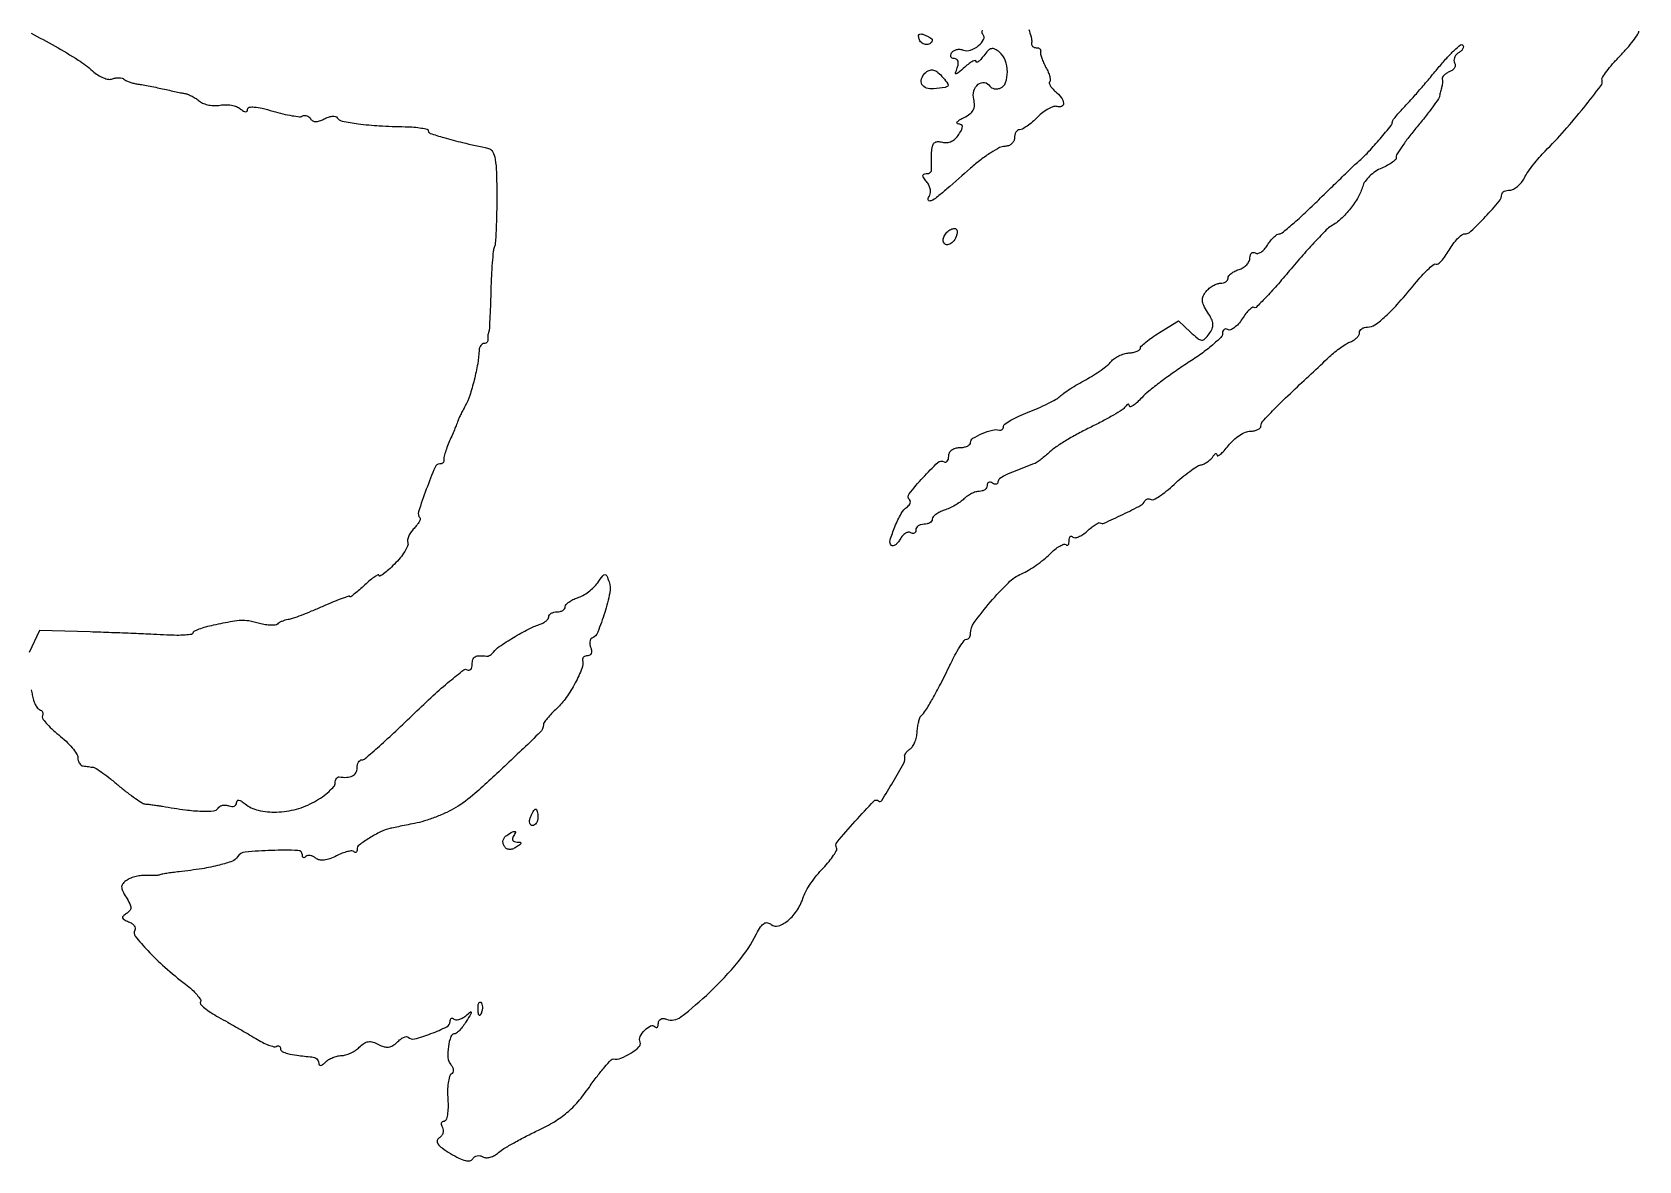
# Model space of a CAD drawing. Extents: x 1 to 578, y 1 to 707.
# Drawn here: x 272.7 to 566, y 0.8 to 206.8 of the extents above; entities that cross this region are included whole.
import ezdxf

# ---------------------------------------------------------------- set-up
doc = ezdxf.new("R2010")
doc.units = 0

msp = doc.modelspace()

# ---------------------------------------------------------------- linework, layer by layer
for points in [[(272.522566, 206.64, -0.006444), (276.868327, 204.269798, -0.013636), (281.081892, 201.747116, -0.042874), (283.699119, 199.747425, 0.043171), (284.647994, 199.023331, 0.047363), (285.679099, 198.498404, 0.052851), (286.637609, 198.232475, 0.133647), (287.351353, 198.304585, -0.047492), (287.953039, 198.472076, -0.051494), (288.559194, 198.516822, -0.057729), (289.080952, 198.440876, -0.132143), (289.422605, 198.244061, 0.082509), (289.777255, 197.99047, 0.027439), (290.367243, 197.740161, 0.026457), (291.06287, 197.529939, 0.027207), (291.770371, 197.396677, -0.010681), (292.63868, 197.26266, -0.003803), (293.873172, 197.03534, -0.003772), (295.224625, 196.765255, -0.004441), (296.5, 196.488515, 0.001742), (297.732826, 196.214031, 0.00179), (298.956303, 195.950684, 0.00173), (300.019, 195.729761, 0.007586), (300.649118, 195.610969, -0.056937), (301.189684, 195.452647, -0.023462), (301.87927, 195.123289, -0.022847), (302.593329, 194.697023, -0.02722), (303.223215, 194.229711, 0.081199), (303.939619, 193.8093, 0.044475), (304.92045, 193.527525, 0.042836), (305.994855, 193.414036, 0.052517), (307, 193.5, -0.049145), (307.997711, 193.592092, -0.041972), (309.049916, 193.497069, -0.043975), (309.998942, 193.242726, -0.085956), (310.675903, 192.854014, 0.031143), (311.251943, 192.43361, 0.128734), (311.65878, 192.302331, 0.277202), (311.902418, 192.430646, 0.137156), (312, 192.779687, -0.364671), (312.291006, 193.125625, -0.062807), (313.215376, 193.168738, -0.038595), (314.656301, 192.94212, -0.014798), (316.616267, 192.414972, 0.013807), (318.443796, 191.919561, 0.018858), (320.115804, 191.581679, 0.015903), (321.495991, 191.401406, 0.16437), (322.047169, 191.529152, -0.124293), (322.406335, 191.642722, -0.100781), (322.807504, 191.585393, -0.090555), (323.189555, 191.364895, -0.07845), (323.49159, 191.013608, 0.129826), (323.890377, 190.635327, 0.124483), (324.430458, 190.495627, 0.087184), (325.129759, 190.61459, 0.037258), (326, 191, -0.041628), (326.755178, 191.326599, -0.05902), (327.470852, 191.476953, -0.075439), (328.043327, 191.441747, -0.204066), (328.369088, 191.211821, 0.208709), (329.253413, 190.599378, 0.015623), (332.208453, 190.113529, 0.018415), (336.054011, 189.747541, 0.010305), (340.750132, 189.571587, -0.014787), (342.379427, 189.495909, -0.02414), (343.751748, 189.324506, -0.020976), (344.794653, 189.097337, -0.34101), (345.000132, 188.830985, 0.32299), (345.339225, 188.360624, 0.009353), (347.823459, 187.584979, 0.013347), (351.234566, 186.687629, 0.00518), (356, 185.621053, -0.229149), (356.746549, 185.041238, -0.072523), (357.195855, 183.663008, -0.03545), (357.437979, 181.237034, -0.007151), (357.5, 176.900806, -0.005128), (357.466246, 173.609782, -0.007201), (357.363704, 170.673987, -0.004527), (357.220226, 168.218668, -0.092009), (357.036014, 167.5, 0.08375), (356.845765, 166.805329, 0.005566), (356.661092, 164.7375, 0.007913), (356.506645, 162.254139, 0.005831), (356.411242, 159.5, -0.003091), (356.331975, 156.781284, -0.004636), (356.226115, 154.409375, -0.002003), (356.108975, 152.387711, -0.098202), (356.006807, 152, 0.059625), (355.921675, 151.754921, 0.02885), (355.869516, 151.426562, 0.02812), (355.854118, 151.073814, 0.036016), (355.881579, 150.75, -0.112625), (355.862193, 150.464102, -0.117903), (355.720422, 150.220313, -0.111235), (355.475677, 150.057225, -0.091814), (355.166667, 150, 0.145539), (354.844638, 149.904236, 0.094209), (354.562453, 149.632812, 0.079447), (354.362629, 149.227877, 0.064387), (354.279981, 148.75, -0.033194), (354.013269, 146.313242, -0.017369), (353.376438, 143.327155, -0.017017), (352.563959, 140.489741, -0.048816), (351.746908, 138.61227, 0.005285), (351.287841, 137.766839, 0.006642), (350.881308, 136.973604, 0.00541), (350.557071, 136.301512, 0.051191), (350.451641, 136, -0.037051), (350.34829, 135.675298, -0.002446), (349.977427, 134.765625, -0.00353), (349.521955, 133.68553, -0.00263), (349.004724, 132.5, 0.012675), (348.508125, 131.29635, 0.016113), (348.11448, 130.160937, 0.014141), (347.845961, 129.202744, 0.114754), (347.838518, 128.75, -0.122924), (347.829217, 128.464322, -0.126813), (347.686428, 128.220312, -0.113327), (347.4277, 128.056884, -0.084622), (347.094002, 128, 0.302434), (346.226885, 127.422705, 0.010036), (344.630039, 123.377474, 0.010263), (343.200261, 119.275286, 0.282215), (343.455296, 118.21137, -0.271796), (343.526825, 117.936553, -0.055038), (343.329201, 117.450405, -0.04419), (342.94076, 116.863162, -0.028178), (342.394871, 116.252013, 0.045505), (341.844649, 115.59136, 0.048699), (341.437187, 114.856341, 0.054132), (341.220949, 114.15903, 0.128526), (341.254945, 113.621061, -0.186685), (341.224348, 113.014042, -0.034683), (340.690074, 112.009534, -0.03296), (339.862294, 110.859925, -0.024835), (338.812455, 109.709268, -0.012054), (337.732562, 108.688183, -0.024382), (336.826159, 107.948358, -0.032543), (336.175109, 107.530379, -0.571391), (336, 107.633582, 0.542098), (335.826777, 107.746401, 0.042223), (335.241959, 107.426441, 0.028443), (334.41038, 106.804852, 0.013859), (333.419436, 105.924314, -0.00896), (332.417614, 105.016393, -0.015403), (331.547141, 104.301547, -0.009523), (330.827858, 103.768583, -0.447014), (330.669436, 103.804356, 0.364735), (330.4837, 103.874977, 0.003986), (329.113028, 103.383768, 0.010019), (327.496442, 102.752805, 0.006079), (325.608956, 101.945172, -0.006145), (323.638809, 101.102478, -0.007371), (321.763966, 100.35983, -0.006426), (320.170356, 99.778916, -0.047781), (319.387901, 99.586426, 0.033174), (318.834375, 99.467259, 0.028394), (318.271091, 99.271074, 0.029399), (317.778746, 99.032818, 0.069088), (317.453671, 98.787005, -0.172708), (317.053615, 98.597023, -0.033458), (316.241242, 98.569048, -0.032022), (315.243095, 98.665658, -0.024805), (314.174727, 98.893498, 0.018274), (312.206986, 99.340075, 0.056573), (310.850433, 99.440098, 0.037074), (309.231487, 99.255489, 0.004596), (305.75, 98.56118, 0.015309), (304.312888, 98.214588, 0.023847), (303.101837, 97.820027, 0.020455), (302.183141, 97.427764, 0.289669), (302.000933, 97.138709, -0.3736), (301.793048, 96.898616, -0.01642), (300.606005, 96.768412, -0.020977), (299.072447, 96.715535, -0.012587), (297.250933, 96.775035, 0.003373), (294.807947, 96.899931, 0.001087), (291.184637, 97.05278, 0.001084), (287.152937, 97.205328, 0.001215), (283.271234, 97.334331), (274.042468, 97.618592), (272.128118, 93.559296, 0.017956)], [(272.490878, 86.773978, -0.036635), (272.704872, 85.832238, 0.035962), (272.912009, 84.914975, 0.042174), (273.24124, 84.086568, 0.046968), (273.634899, 83.453693, 0.148547), (274.03515, 83.16459, -0.086916), (274.372437, 82.978575, -0.115909), (274.586928, 82.703693, -0.12785), (274.64441, 82.38327, -0.119758), (274.54115, 82.066581, 0.293017), (274.548578, 81.616489, 0.029375), (275.226153, 80.716454, 0.029549), (276.241101, 79.655254, 0.018878), (277.534919, 78.541286, -0.022623), (278.861514, 77.381688, -0.027949), (279.982132, 76.182026, -0.028325), (280.787944, 75.09708, -0.146584), (281, 74.389294, 0.069019), (281.074947, 73.848935, 0.077151), (281.29375, 73.371387, 0.087171), (281.618223, 73.028309, 0.129467), (282, 72.875, -0.001437), (282.44521, 72.818049, -0.000942), (282.957788, 72.75, -0.000948), (283.45673, 72.681841, -0.001823), (283.856299, 72.625, -0.112235), (284.366917, 72.427838, -0.00867), (285.578727, 71.582031, -0.011521), (286.99765, 70.503938, -0.008533), (288.517423, 69.25, 0.012006), (290.054081, 67.999966, 0.01555), (291.524439, 66.932859, 0.013266), (292.78855, 66.1223, 0.119438), (293.411125, 65.92569, -0.012531), (293.964296, 65.873985, -0.004226), (294.767643, 65.771644, -0.0042), (295.65444, 65.64345, -0.004805), (296.5, 65.505628, 0.009741), (300.648298, 64.871453, 0.024935), (303.675753, 64.621551, 0.02968), (305.799562, 64.678575, 0.237056), (306.609378, 65.176978, -0.121267), (306.941534, 65.502862, -0.081542), (307.439042, 65.696851, -0.073875), (308.022069, 65.7328, -0.070242), (308.601151, 65.599558, 0.069277), (309.136134, 65.475382, 0.117282), (309.589088, 65.54095, 0.152592), (309.887562, 65.782366, 0.148028), (310, 66.15383, -0.157771), (310.116505, 66.513861, -0.272968), (310.395886, 66.635927, -0.115314), (310.868531, 66.463053, -0.028124), (311.540391, 65.966479, 0.119118), (313.952364, 64.784645, 0.062214), (317.30311, 64.468007, 0.057855), (320.937555, 65.001063, 0.064455), (324.213424, 66.347404, 0.023158), (325.658014, 67.263148, 0.030449), (326.879076, 68.234863, 0.031201), (327.760973, 69.134636, 0.178568), (327.992298, 69.75, -0.058993), (328.05081, 70.219413, -0.087263), (328.21805, 70.598026, -0.1145), (328.463875, 70.828307, -0.172006), (328.75, 70.881579, 0.048851), (330.127449, 70.800245, 0.106242), (331.148513, 71.061331, 0.146926), (331.770102, 71.644818, 0.13207), (332, 72.5, -0.056663), (332.06523, 73.073749, -0.076056), (332.258197, 73.559375, -0.095191), (332.543652, 73.884934, -0.166804), (332.87897, 74, 0.180233), (333.451159, 74.213179, 0.00296), (336.05961, 76.497252, 0.007266), (339.068856, 79.24301, 0.00471), (342.472385, 82.501283, -0.007957), (345.878445, 85.719855, -0.012792), (348.893272, 88.340726, -0.006541), (351.465217, 90.407589, -0.314119), (352.093416, 90.442266, 0.159273), (352.437028, 90.359022, 0.191155), (352.733691, 90.504515, 0.126186), (352.934278, 90.884196, 0.058815), (353, 91.440983, -0.082974), (353.143718, 92.301057, -0.184621), (353.562932, 92.802551, -0.128602), (354.335604, 93.002809, -0.03272), (355.638197, 92.91459, 0.114634), (355.927001, 92.942176, 0.054283), (356.26864, 93.099671, 0.04973), (356.606837, 93.351367, 0.049921), (356.888197, 93.66459, -0.087791), (357.950369, 94.681358, -0.012078), (360.547905, 96.325395, -0.014494), (363.280943, 97.858221, -0.04379), (365.25, 98.678279, 0.042985), (365.919615, 98.955892, 0.052305), (366.485937, 99.329726, 0.061039), (366.874766, 99.738081, 0.161118), (367, 100.116631, -0.166062), (367.115096, 100.45362, -0.095369), (367.440625, 100.74051, -0.076307), (367.926261, 100.934428, -0.056959), (368.5, 101, 0.060283), (369.073619, 101.069412, 0.079016), (369.559375, 101.273955, 0.097128), (369.884635, 101.576906, 0.15811), (370, 101.932612, -0.183639), (370.154963, 102.340307, -0.053421), (370.660938, 102.800081, -0.045927), (371.388732, 103.235419, -0.035332), (372.25, 103.576072, 0.051911), (373.215612, 103.995456, 0.0317), (374.258179, 104.673824, 0.031545), (375.216346, 105.48629, 0.047868), (375.926779, 106.314891, -0.009273), (376.861041, 107.591827, -0.215941), (377.247191, 107.800407, -0.318319), (377.565802, 107.606617, -0.017657), (378.013678, 106.461008, -0.136981), (378.140997, 104.508103, -0.023278), (377.195425, 100.86146, -0.020845), (375.934926, 97.319983, -0.19624), (374.832144, 96.185392, 0.18298), (374.598612, 95.957117, 0.084844), (374.485593, 95.541554, 0.066905), (374.505536, 95.007879, 0.0489), (374.663166, 94.435392, -0.068382), (374.791628, 93.886387, -0.116261), (374.726999, 93.421647, -0.152523), (374.48328, 93.115516, -0.150038), (374.106989, 93, 0.067712), (373.695782, 92.944056, 0.100375), (373.372613, 92.779688, 0.126867), (373.187717, 92.535362, 0.153054), (373.161482, 92.25, -0.147665), (373.033084, 90.671032, -0.028228), (371.817562, 88.026164, -0.030911), (370.177402, 85.345182, -0.053188), (368.458772, 83.37421, 0.013751), (367.517039, 82.452027, 0.018646), (366.722264, 81.56589, 0.015795), (366.124176, 80.798791, 0.158979), (366, 80.418119, -0.202368), (365.408658, 79.016901, -0.003536), (359.337496, 73.188067, -0.008407), (353.470131, 67.818243, -0.045758), (350, 65.272754, -0.02706), (348.370108, 64.408979, -0.01625), (346.353125, 63.554494, -0.016251), (344.285555, 62.833044, -0.027135), (342.5, 62.379074, 0.000399), (340.931282, 62.068402, 0.000556), (339.528125, 61.787734, 0.000335), (338.346487, 61.549185, 0.007247), (338, 61.473752, 0.057845), (336.299436, 60.863733, 0.026181), (334.233437, 59.70177, 0.019306), (332.375029, 58.421373, 0.236492), (332, 57.672818, -0.057809), (331.959834, 57.326574, -0.173722), (331.83236, 57.129864, -0.253006), (331.646324, 57.100569, -0.111957), (331.429311, 57.237356, 0.223584), (331.046884, 57.374991, 0.037107), (330.25469, 57.240109, 0.034594), (329.279652, 56.92564, 0.024363), (328.231995, 56.445335, -0.033176), (327.033676, 55.921298, -0.059301), (325.98762, 55.679171, -0.076702), (325.121767, 55.717386, -0.124516), (324.460675, 56.032637, 0.059778), (323.973945, 56.346893, 0.073456), (323.45895, 56.510298, 0.087581), (322.996121, 56.503762, 0.150256), (322.657991, 56.324657, -0.082507), (322.406423, 56.144773, -0.225451), (322.193285, 56.142082, -0.213257), (322.04821, 56.307584, -0.075015), (322, 56.62711, 0.405858), (321.200943, 57.449363, 0.014633), (316.39501, 57.446222, 0.016101), (311.575197, 57.146441, 0.234572), (310.166805, 56.272976, -0.167259), (309.224819, 55.504202, -0.025987), (306.893469, 54.780268, -0.023308), (303.669939, 54.118394, -0.011312), (299.5, 53.559304, 0.005108), (298.314537, 53.41531, 0.006683), (297.234375, 53.258179, 0.005052), (296.335264, 53.105758, 0.060728), (296, 53.002291, -0.082191), (295.692875, 52.921697, -0.012552), (295.059375, 52.878861, -0.013752), (294.302388, 52.867574, -0.011533), (293.5, 52.896197, 0.044371), (292.624524, 52.869958, 0.030502), (291.646875, 52.692427, 0.030831), (290.719296, 52.403196, 0.05333), (290, 52.037401, 0.057784), (289.264647, 51.427442, 0.180082), (289.014321, 50.846016, 0.128161), (289.166872, 50.111301, 0.023853), (289.84217, 48.896494, -0.022582), (290.50144, 47.717581, -0.114325), (290.677202, 46.990149, -0.18139), (290.476191, 46.438558, -0.077374), (289.870195, 45.919776, 0.044694), (289.28443, 45.481001, 0.283615), (289.184041, 45.139422, 0.210493), (289.443991, 44.819141, 0.026923), (290.272282, 44.44901, -0.056836), (290.886976, 44.129026, -0.087464), (291.317247, 43.713478, -0.118129), (291.500231, 43.272282, -0.17979), (291.419585, 42.869886, 0.31864), (291.487858, 41.793842, 0.018537), (293.77532, 39.171885, 0.023264), (296.897425, 36.145462, 0.016276), (300.675293, 33.02257, -0.02042), (301.858754, 32.027667, -0.031879), (302.782539, 31.069579, -0.033243), (303.386318, 30.253498, -0.288661), (303.389973, 29.821973, 0.333819), (303.42716, 29.413562, 0.033414), (304.176603, 28.688571, 0.031471), (305.296824, 27.856101, 0.019116), (306.71468, 27.010158, -0.003353), (308.382733, 26.084938, -0.002279), (310.269312, 25.010543, -0.002296), (312.081002, 23.956726, -0.004608), (313.5, 23.104892, 0.019991), (314.70372, 22.431764, 0.027409), (315.839062, 21.931403, 0.026673), (316.787067, 21.630897, 0.194948), (317.25, 21.692094, -0.093998), (317.536157, 21.789807, -0.164555), (317.779687, 21.744339, -0.168095), (317.942169, 21.561663, -0.09879), (318, 21.271821, 0.275423), (318.303133, 20.763262, 0.060198), (319.291506, 20.373633, 0.034047), (320.988845, 20.052144, 0.008891), (323.75, 19.771361, -0.079442), (324.227515, 19.653436, -0.084671), (324.632812, 19.393879, -0.091872), (324.904563, 19.035683, -0.116977), (325, 18.633333, 0.150708), (325.096963, 18.318948, 0.284978), (325.330645, 18.215367, 0.127989), (325.707852, 18.371567, 0.034565), (326.2, 18.8, -0.06016), (326.78581, 19.259573, -0.039059), (327.555268, 19.6475, -0.038967), (328.378874, 19.912226, -0.05834), (329.128571, 20, 0.071673), (329.902799, 20.111555, 0.038803), (330.804047, 20.454672, 0.0377), (331.685312, 20.955399, 0.048371), (332.404962, 21.547819, -0.05119), (333.254734, 22.239374, -0.110052), (334.040377, 22.536523, -0.109119), (334.882296, 22.473255, -0.049794), (335.906945, 22.049802, 0.047706), (336.919722, 21.626306, 0.105133), (337.750857, 21.550279, 0.110713), (338.513419, 21.818999, 0.056577), (339.311506, 22.454364, -0.036232), (339.907293, 22.969539, -0.05476), (340.498014, 23.316544, -0.071712), (340.997452, 23.459367, -0.234342), (341.31395, 23.352716, 0.26895), (342.47453, 23.04406, 0.023577), (345.485638, 24.0175, 0.023305), (348.388852, 25.267005, 0.286951), (349, 26.244219, -0.062827), (349.046817, 26.615335, -0.187085), (349.193285, 26.820121, -0.245676), (349.407289, 26.841209, -0.100792), (349.657991, 26.675343, 0.1874), (350.020937, 26.515478, 0.077174), (350.564104, 26.575276, 0.061517), (351.195073, 26.832114, 0.045279), (351.818646, 27.258676, -0.007289), (352.700175, 27.965527, -0.589898), (352.830388, 27.909762, -0.162928), (352.76596, 27.625344, -0.0028), (351.920109, 26.25, -0.01915), (351.336535, 25.388293, -0.025979), (350.741681, 24.660938, -0.02485), (350.205475, 24.126614, -0.185575), (349.876085, 24, 0.313977), (349.112354, 23.467964, 0.053729), (348.656148, 21.65505, 0.052277), (348.586463, 19.648265, 0.157015), (349.090409, 18.391064, -0.059948), (349.428646, 17.866803, -0.100053), (349.560009, 17.360331, -0.128392), (349.472315, 16.930052, -0.141121), (349.186976, 16.615558, 0.192997), (348.850181, 16.159329, 0.02991), (348.628438, 15.035501, 0.029666), (348.520304, 13.609639, 0.021875), (348.563637, 12.02653, -0.022977), (348.60248, 10.483152, -0.037699), (348.47707, 9.182793, -0.044715), (348.22905, 8.25375, -0.314974), (347.866202, 8, 0.139423), (347.548401, 7.909626, 0.191166), (347.37293, 7.673408, 0.138637), (347.378105, 7.313891, 0.066012), (347.569098, 6.888197, -0.115806), (347.73164, 6.402578, -0.100467), (347.673727, 5.867726, -0.093277), (347.403201, 5.365555, -0.084467), (346.960372, 4.975509, 0.206507), (346.611476, 4.476242, 0.211271), (346.739556, 3.886263, 0.080979), (347.501048, 3.134461, 0.017754), (349.043341, 2.119837, 0.020644), (350.593358, 1.262768, 0.057963), (351.757084, 0.840582, 0.100021), (352.582841, 0.813449, 0.215938), (353.099281, 1.16064, -0.106403), (353.4476, 1.523044, -0.099391), (353.922594, 1.721116, -0.096051), (354.451217, 1.723985, -0.092131), (354.95121, 1.530154, 0.134849), (355.525298, 1.361652, 0.068949), (356.276476, 1.452431, 0.060664), (357.080478, 1.772744, 0.055104), (357.813013, 2.285164, -0.042761), (358.810121, 3.019877, -0.009307), (360.653572, 4.102327, -0.009635), (362.841031, 5.277707, -0.009098), (365.11404, 6.391427, 0.026108), (368.006495, 7.932764, 0.040316), (370.306858, 9.583361, 0.03976), (372.334684, 11.599331, 0.024529), (374.397482, 14.258302, -0.00954), (375.855628, 16.258892, -0.014686), (377.199485, 17.926572, -0.009021), (378.364709, 19.239952, -0.251543), (378.783441, 19.385346, 0.133432), (380.163887, 19.533111, 0.046617), (381.964573, 20.436721, 0.045714), (383.461054, 21.573475, 0.308299), (383.663937, 22.433383, -0.203433), (383.700244, 23.470866, -0.082491), (384.51622, 24.661068, -0.094803), (385.586919, 25.419267, -0.312769), (386.393444, 25.273222, 0.151084), (386.622791, 25.152214, 0.260274), (386.821824, 25.218979, 0.138695), (386.958083, 25.492439, 0.046693), (387, 25.940322, -0.127852), (387.115314, 26.383919, -0.153736), (387.427242, 26.678654, -0.128229), (387.901359, 26.773241, -0.077217), (388.465254, 26.651707, 0.263423), (391.10946, 27.047921, 0.023558), (396.392017, 31.597488, 0.030138), (401.546696, 37.103588, 0.055052), (404.926525, 42.237677, -0.025763), (405.667869, 43.521369, -0.108658), (406.296755, 44.142379, -0.196787), (406.917228, 44.251458, -0.120107), (407.595472, 43.920765, 0.262355), (408.946591, 43.675491, 0.094853), (410.698005, 44.68459, 0.072192), (412.381074, 46.623752, 0.065933), (413.506502, 49.020487, -0.053849), (413.972624, 50.078654, -0.019484), (414.848179, 51.470604, -0.01906), (415.933148, 52.932227, -0.021517), (417.085397, 54.246776, 0.017558), (418.156316, 55.449204, 0.026632), (418.991469, 56.572657, 0.024728), (419.551161, 57.513703, 0.266204), (419.536983, 57.94016, -0.323924), (419.61114, 58.954996, -0.007615), (422.92089, 62.769317, -0.007446), (426.336063, 66.473597, -0.421759), (427.182199, 66.484467, 0.481796), (427.772328, 66.551174, 0.007121), (429.845545, 69.962938, 0.009343), (431.783141, 73.401749, 0.175047), (431.963215, 74.610868, -0.149374), (431.993198, 74.916414, -0.059519), (432.202107, 75.287043, -0.051844), (432.540163, 75.660442, -0.044495), (432.964685, 75.978174, 0.111958), (433.411489, 76.417151, 0.044771), (433.811264, 77.181751, 0.041405), (434.110033, 78.115989, 0.040973), (434.252119, 79.089977, -0.019612), (434.350484, 80.04932, -0.023664), (434.520387, 80.938931, -0.023269), (434.730155, 81.661443, -0.126176), (434.952024, 82, 0.06671), (435.786287, 82.994656, 0.011882), (437.039038, 85.080124, 0.011309), (438.525263, 87.836191, 0.006331), (440.213566, 91.25, -0.012099), (441.140025, 93.070184, -0.018225), (442.042126, 94.604688, -0.013336), (442.847934, 95.796351, -0.241949), (443.244148, 96, 0.13673), (443.532384, 96.080323, 0.10026), (443.777968, 96.3061, 0.086368), (443.943286, 96.643807, 0.07085), (444, 97.042041, -0.158993), (444.657564, 99.057671, -0.018774), (447.617091, 102.806817, -0.022119), (450.902974, 106.333889, -0.089904), (453.318831, 107.97685, 0.030172), (454.566635, 108.623661, 0.017263), (455.99263, 109.543878, 0.017199), (457.367821, 110.57203, 0.02726), (458.46277, 111.553679, -0.024619), (459.397693, 112.400805, -0.039152), (460.282908, 113.017757, -0.046403), (461.010987, 113.358456, -0.290353), (461.393939, 113.272727, 0.163729), (461.622767, 113.159121, 0.25862), (461.82197, 113.236364, 0.130182), (461.95822, 113.528937, 0.044259), (462, 114, -0.04964), (462.046399, 114.466209, -0.148649), (462.196474, 114.745192, -0.260289), (462.415523, 114.806488, -0.138111), (462.668848, 114.664485, 0.234102), (463.062549, 114.531619, 0.065008), (463.709964, 114.706814, 0.051094), (464.483491, 115.125595, 0.034327), (465.273836, 115.747818, -0.015656), (466.043938, 116.402087, -0.02383), (466.755423, 116.915731, -0.020575), (467.350499, 117.269613, -0.266698), (467.598702, 117.263181, 0.248038), (468.412577, 117.21355, 0.006512), (471.80404, 118.803478, 0.008056), (475.094575, 120.464681, 0.16901), (475.83541, 121.256231, -0.114082), (476.023942, 121.507011, -0.115676), (476.302508, 121.648038, -0.108383), (476.629833, 121.655369, -0.090255), (476.95453, 121.528102, 0.263816), (477.442172, 121.509711, 0.025054), (478.512369, 122.134286, 0.026839), (479.790344, 123.070078, 0.017746), (481.157285, 124.271872, -0.014662), (482.572794, 125.531926, -0.016794), (483.99862, 126.648727, -0.016088), (485.261516, 127.510303, -0.085956), (486.028701, 127.830179, 0.055475), (486.63931, 128.042317, 0.038505), (487.273033, 128.407002, 0.038856), (487.834401, 128.858021, 0.062516), (488.225223, 129.330179, -0.032243), (488.513748, 129.72505, -0.12981), (488.755278, 129.896438, -0.349438), (488.913206, 129.845258, -0.1429), (488.984687, 129.615141, 0.526917), (489.162134, 129.49797, 0.077978), (489.604322, 129.7642, 0.036028), (490.274843, 130.413872, 0.015663), (491.07258, 131.365141, -0.040774), (492.00805, 132.373294, -0.03972), (493.102519, 133.22601, -0.042533), (494.186529, 133.81464, -0.103479), (495.07258, 134, 0.046321), (495.810301, 134.068491, 0.066271), (496.43382, 134.27339, 0.08636), (496.854613, 134.575161, 0.196565), (497, 134.930691, -0.187088), (497.33416, 135.792488, -0.010094), (499.384646, 137.949929, -0.008657), (502.811103, 141.294528, -0.001433), (509.542252, 147.604695, -0.018139), (510.52414, 148.455487, -0.015963), (511.606954, 149.271475, -0.016244), (512.631373, 149.944666, -0.045654), (513.40015, 150.32331, 0.052225), (514.012052, 150.634723, 0.05613), (514.530044, 151.059861, 0.063077), (514.883131, 151.52878, 0.13059), (515, 151.968615, -0.139755), (515.112123, 152.361922, -0.099977), (515.427273, 152.697031, -0.085331), (515.898611, 152.922707, -0.069184), (516.454545, 153, 0.15223), (517.825595, 153.427333, 0.035119), (519.738563, 154.956921, 0.025717), (522.196556, 157.468199, 0.009206), (525.443759, 161.285747, -0.014662), (526.617078, 162.635039, -0.023307), (527.705724, 163.710093, -0.019612), (528.625467, 164.474296, -0.311433), (529.010276, 164.493649, 0.319645), (529.354126, 164.516096, 0.035423), (529.961229, 165.087099, 0.032764), (530.661119, 165.953107, 0.020163), (531.373053, 167.054382, -0.024809), (532.117074, 168.18218, -0.031911), (532.913838, 169.134725, -0.033318), (533.655475, 169.817098, -0.170935), (534.174849, 170, 0.194192), (535.346836, 170.47302, 0.012381), (537.997457, 173.158774, 0.013114), (540.498504, 175.965743, 0.171736), (540.984027, 177.25, -0.185161), (541.100924, 177.536442, -0.087303), (541.425598, 177.779687, -0.068201), (541.903102, 177.94465, -0.04915), (542.464816, 178, 0.122881), (543.11142, 178.161347, 0.053873), (543.846842, 178.660937, 0.048813), (544.551522, 179.389277, 0.046857), (545.112608, 180.25, -0.030855), (545.748219, 181.296689, -0.013437), (546.712483, 182.607321, -0.013238), (547.814805, 183.94934, -0.017191), (548.897792, 185.115346, 0.01459), (552.410261, 188.857852, 0.012139), (555.927275, 193.031318, 0.005231), (559.075488, 197.041947, 0.235789), (559.271304, 198.049655, -0.213769), (559.345805, 198.542581, -0.016122), (560.131654, 199.682804, -0.019997), (561.205167, 201.022126, -0.013773), (562.521304, 202.45428, 0.012702), (563.853678, 203.897883, 0.01717), (564.978133, 205.272547, 0.014222), (565.827625, 206.455364, 0.149701), (566, 207.018192, -0.107045)], [(454.65963, 207.324083, 0.053661), (455.035088, 206, -0.05418), (455.104234, 205.755184, -0.025118), (455.142791, 205.426562, -0.02453), (455.148971, 205.073802, -0.031277), (455.118421, 204.75, 0.137085), (455.151665, 204.464378, 0.119953), (455.328536, 204.220313, 0.101574), (455.626809, 204.056406, 0.075146), (456, 204, -0.07654), (456.366141, 203.943621, -0.114349), (456.643842, 203.779687, -0.137301), (456.789263, 203.535385, -0.135841), (456.787548, 203.25, 0.125994), (456.77689, 202.829996, 0.024796), (456.983326, 202.097998, 0.024861), (457.317268, 201.24756, 0.020835), (457.752364, 200.381483, -0.025734), (458.167577, 199.534407, -0.036571), (458.440171, 198.741642, -0.040207), (458.556094, 198.0962, -0.224337), (458.44065, 197.773984, 0.263461), (458.363418, 197.495124, 0.072165), (458.54303, 197.057062, 0.053168), (458.927379, 196.540221, 0.033115), (459.475834, 196.020056, -0.058131), (460.535962, 194.908987, -0.135158), (460.956327, 193.847664, -0.329299), (460.623341, 193.276469, -0.184171), (459.778409, 193.24053, 0.161442), (459.151729, 193.241551, 0.044305), (458.233026, 192.845478, 0.039936), (457.212306, 192.183388, 0.032547), (456.232955, 191.323864, -0.01891), (455.273253, 190.434134, -0.023287), (454.311328, 189.682635, -0.022613), (453.462359, 189.136776, -0.132313), (452.954545, 189, 0.154765), (452.590495, 188.88455, 0.09778), (452.280398, 188.559375, 0.080164), (452.071128, 188.073566, 0.061768), (452, 187.5, -0.115625), (451.865633, 186.926725, -0.099598), (451.485937, 186.436478, -0.092514), (450.918311, 186.104846, -0.084245), (450.25, 185.985884, 0.119697), (449.306059, 185.748546, 0.020438), (447.692188, 184.81277, 0.021274), (445.85118, 183.529147, 0.017551), (444, 182.012127, -0.000821), (439.655477, 178.201929, -0.010924), (438.023565, 176.837178, -0.028369), (437.092949, 176.175732, -0.141225), (436.483189, 176, -0.245014), (436.311392, 176.089562, -0.16438), (436.248076, 176.306618, -0.087659), (436.322251, 176.643235, -0.040475), (436.527073, 177.043805, 0.126816), (436.684618, 177.550789, 0.067771), (436.627673, 178.208749, 0.06058), (436.377768, 178.909241, 0.05732), (435.963645, 179.543805, -0.02429), (435.45101, 180.226392, -0.134943), (435.304979, 180.65649, -0.307117), (435.453236, 180.90557, -0.109928), (435.877555, 181, 0.06625), (436.297888, 181.055939, 0.094521), (436.635496, 181.220313, 0.118556), (436.83834, 181.464482, 0.154667), (436.881579, 181.75, -0.033023), (436.842485, 182.180418, -0.006139), (436.83273, 182.974885, -0.006556), (436.844935, 183.905567, -0.005943), (436.881579, 184.866631, -0.04043), (437.02988, 185.993858, -0.14957), (437.375309, 186.613488, -0.187441), (437.954215, 186.854644, -0.070091), (438.843481, 186.751182, 0.089782), (439.673547, 186.687395, 0.082336), (440.500749, 186.913387, 0.077731), (441.249899, 187.410812, 0.067918), (441.851955, 188.13455, 0.020499), (442.394265, 189.087772, 0.131903), (442.510921, 189.624621, 0.279303), (442.303525, 189.932344, 0.095111), (441.758474, 190.06768, -0.248183), (441.527227, 190.20638, -0.329423), (441.54912, 190.442495, -0.077074), (442.001316, 190.814219, -0.021408), (442.812999, 191.248605, 0.047977), (443.883993, 191.897096, 0.111632), (444.490786, 192.605754, 0.121251), (444.705525, 193.46665, 0.062338), (444.570114, 194.576667, -0.133388), (444.599491, 196.098177, -0.149915), (445.402001, 197.317397, -0.212116), (446.534078, 197.634389, -0.221574), (447.5, 197, 0.122272), (447.816888, 196.690326, 0.081467), (448.292859, 196.506823, 0.073594), (448.851463, 196.474121, 0.069602), (449.407025, 196.602696, 0.220676), (450.39636, 197.622979, 0.089458), (450.706772, 199.581728, 0.081501), (450.31162, 201.705973, 0.133665), (449.266787, 203.193549, 0.055672), (448.444511, 203.734037, 0.176814), (447.801449, 203.811743, 0.144851), (447.177188, 203.456419, 0.033579), (446.391787, 202.521124, -0.019783), (445.856068, 201.84622, -0.052713), (445.408838, 201.425406, -0.161034), (445.134116, 201.331209, -0.417437), (445, 201.463858, 0.427904), (444.827808, 201.628221, 0.102805), (444.399859, 201.518308, 0.048346), (443.74197, 201.112314, 0.021512), (442.956966, 200.461054, -0.00478), (441.736618, 199.377694, -0.152578), (441.375307, 199.219097, -0.539114), (441.244345, 199.376903, -0.017557), (441.563954, 200.306067, 0.053334), (441.744569, 200.98545, 0.112712), (441.706004, 201.526178, 0.165761), (441.459303, 201.868681, 0.155754), (441.047972, 202, -0.104584), (440.655025, 202.083101, -0.179828), (440.418404, 202.313776, -0.164743), (440.378138, 202.660197, -0.085895), (440.542134, 203.068174, -0.115271), (440.905676, 203.433389, -0.081849), (441.441115, 203.656514, -0.075505), (442.062923, 203.706849, -0.07425), (442.675452, 203.571046, 0.176514), (443.985443, 203.548801, 0.086625), (445.465166, 204.367329, 0.107575), (446.382117, 205.504996, 0.322936), (446.231341, 206.435325, -0.191526), (446.090327, 206.762517, -0.121955), (446.179624, 207.172904, -0.086702)]]:
    msp.add_lwpolyline(points, format="xyb")
for points in [[(437, 205.452028, -0.221723), (436.70754, 204.824933, -0.176606), (435.997937, 204.567179, -0.144684), (435.177157, 204.810826, -0.158419), (434.655712, 205.454816, -0.052218), (434.492566, 206.063039, -0.241428), (434.602299, 206.398585, -0.239714), (434.939743, 206.506823, -0.051608), (435.550928, 206.342084, -0.018792), (436.106057, 206.104765, -0.027318), (436.574335, 205.851255, -0.026011), (436.920733, 205.612832, -0.233079)], [(533.092924, 203.05743, 0.073007), (532.624158, 202.663131, 0.087645), (532.322905, 202.172731, 0.10053), (532.232777, 201.66487, 0.132982), (532.366141, 201.216588, -0.142884), (532.484681, 200.787819, -0.124016), (532.364029, 200.3359, -0.10224), (532.012947, 199.928625, -0.072422), (531.484981, 199.63261, 0.045306), (530.919103, 199.354388, 0.057609), (530.460623, 198.996647, 0.069351), (530.169861, 198.617819, 0.171365), (530.109146, 198.277826, -0.036985), (530.140508, 197.925509, -0.022615), (530.127826, 197.508174, -0.022615), (530.077499, 197.093662, -0.036965), (529.993421, 196.75, 0.013421), (529.891108, 196.403345, 0.007577), (529.784786, 195.978099, 0.007558), (529.690458, 195.545589, 0.012292), (529.625, 195.175444, -0.115015), (529.419892, 194.661137, -0.005786), (528.361719, 193.179134, -0.009033), (527.041485, 191.441399, -0.006396), (525.5, 189.537384, 0.00966), (523.982792, 187.638134, 0.014425), (522.737999, 185.915966, 0.009339), (521.783624, 184.453999, 0.212181), (521.714466, 183.968542, -0.27013), (521.620586, 183.602427, -0.040208), (521.020678, 183.084968, -0.036108), (520.138405, 182.532828, -0.02358), (519.05147, 182.021319, 0.05053), (517.906542, 181.405216, 0.043476), (516.844498, 180.543666, 0.045645), (516.014759, 179.580522, 0.08815), (515.579068, 178.664718, -0.063661), (514.768417, 176.722287, -0.036816), (513.345116, 174.624398, -0.036637), (511.611734, 172.737243, -0.058282), (509.852856, 171.432673, 0.067632), (508.924378, 170.716829, 0.006518), (506.945097, 168.658836, 0.008195), (504.647946, 166.125176, 0.006385), (502.232362, 163.299534, -0.006789), (499.897747, 160.573073, -0.011396), (497.854715, 158.355697, -0.005146), (496.10686, 156.580304, -0.413489), (495.752591, 156.580742, 0.359922), (495.461763, 156.608286, 0.042545), (494.919088, 156.168022, 0.035489), (494.270099, 155.44752, 0.020563), (493.591526, 154.499343, -0.034832), (492.878547, 153.560834, -0.052311), (492.124612, 152.862744, -0.067384), (491.442622, 152.483176, -0.235957), (490.956068, 152.527152, 0.11666), (490.591565, 152.648472, 0.184268), (490.278276, 152.559939, 0.154455), (490.065985, 152.265355, 0.077977), (489.991254, 151.809017, -0.201572), (489.688937, 151.102839, -0.016081), (488.151708, 149.709524, -0.019761), (486.132889, 148.127597, -0.013798), (483.741254, 146.5, 0.009603), (481.186795, 144.792776, 0.009305), (478.672431, 142.971168, 0.009253), (476.520863, 141.287205, 0.03357), (475.25, 140.103977, -0.017896), (474.384325, 139.245832, -0.040113), (473.656439, 138.674993, -0.082731), (473.174448, 138.45987, -0.485652), (472.984687, 138.603977, 0.122816), (472.917359, 138.855555, 0.326872), (472.758058, 138.929201, 0.152536), (472.519267, 138.798271, 0.038694), (472.234687, 138.452878, -0.096214), (471.6705, 137.908923, -0.009951), (470.094563, 136.93095, -0.012087), (468.148134, 135.838795, -0.009384), (465.980845, 134.742271, 0.011604), (463.722584, 133.587105, 0.011315), (461.501068, 132.319088, 0.011278), (459.60153, 131.117963, 0.040928), (458.480845, 130.233348, -0.009905), (457.669573, 129.507012, -0.011551), (456.869991, 128.850699, -0.010588), (456.171973, 128.327696, -0.06602), (455.778699, 128.117924, 0.003694), (452.113013, 126.714875, 0.022883), (450.271816, 125.895527, 0.045121), (449.278866, 125.280395, 0.235721), (449, 124.721745, -0.14994), (448.917858, 124.453989, -0.191608), (448.70625, 124.310199, -0.131825), (448.383064, 124.324403, -0.061957), (448, 124.5, 0.082592), (447.6179, 124.656512, 0.161196), (447.29375, 124.6254, 0.182303), (447.078288, 124.413961, 0.108972), (447, 124.059017, -0.133873), (446.889898, 123.655168, -0.100474), (446.580357, 123.311086, -0.087342), (446.11733, 123.079557, -0.072485), (445.571429, 123, 0.075462), (444.925485, 122.901954, 0.038439), (444.16063, 122.59813, 0.037085), (443.403626, 122.155511, 0.045574), (442.774789, 121.631932, -0.042607), (442.092733, 121.057169, -0.022588), (441.161354, 120.460308, -0.022315), (440.147025, 119.93209, -0.032051), (439.20336, 119.564544, 0.036046), (438.359979, 119.22828, 0.046543), (437.647237, 118.796695, 0.054201), (437.152432, 118.339613, 0.18112), (437, 117.932612, -0.15811), (436.884635, 117.576906, -0.097128), (436.559375, 117.273955, -0.079016), (436.073619, 117.069412, -0.060283), (435.5, 117, 0.06887), (434.926682, 116.920655, 0.085131), (434.440625, 116.688914, 0.099915), (434.115626, 116.344827, 0.140337), (434, 115.940983, -0.100016), (433.927475, 115.582044, -0.176854), (433.724304, 115.363442, -0.168473), (433.419752, 115.321124, -0.089697), (433.06146, 115.462015, 0.181328), (432.627607, 115.547623, 0.097047), (432.108845, 115.353882, 0.074815), (431.583265, 114.910952, 0.052792), (431.136463, 114.279363, -0.039818), (430.714071, 113.648235, -0.069555), (430.259872, 113.21436, -0.106748), (429.8485, 113.035105, -0.250992), (429.537562, 113.129104, -0.277295), (429.299999, 114.081697, -0.023609), (430.185746, 116.555681, -0.028952), (431.350163, 118.972966, -0.113524), (432.450685, 120.195627, 0.068453), (432.785049, 120.506206, 0.097785), (432.975338, 120.862433, 0.121479), (432.993899, 121.206517, 0.1505), (432.844567, 121.488767, -0.380433), (432.782968, 122.543287, -0.017677), (435.295871, 125.502291, -0.017677), (438.023117, 128.288229, -0.340924), (439.152698, 128.405628, 0.174601), (439.473513, 128.337966, 0.188977), (439.751105, 128.493753, 0.117684), (439.938934, 128.881052, 0.054369), (440, 129.440983, -0.12119), (440.150115, 130.051226, -0.106973), (440.570715, 130.555123, -0.093907), (441.214978, 130.886332, -0.072022), (442, 131, 0.044675), (442.765579, 131.068541, 0.064527), (443.4125, 131.273955, 0.08442), (443.849826, 131.576219, 0.202082), (444, 131.932612, -0.262145), (444.423432, 132.684742, -0.03449), (446.113214, 133.556612, -0.03778), (447.978355, 134.199352, -0.129366), (449.25, 134.198125, 0.115449), (449.535738, 134.190012, 0.131924), (449.779688, 134.312041, 0.121884), (449.942813, 134.549427, 0.090117), (450, 134.864142, -0.247434), (450.223845, 135.288781, -0.020027), (451.327235, 135.981318, -0.0233), (452.787034, 136.729946, -0.015616), (454.518248, 137.453819, 0.011905), (456.339687, 138.19959, 0.012865), (458.076468, 139.013323, 0.012446), (459.526714, 139.784584, 0.058697), (460.286563, 140.339677, -0.034863), (460.992301, 140.908616, -0.009306), (462.192167, 141.712304, -0.009387), (463.593684, 142.576979, -0.009559), (465.018314, 143.383059, 0.015762), (466.435598, 144.208355, 0.015218), (467.815123, 145.130555, 0.015328), (468.978933, 146.015935, 0.05243), (469.650189, 146.687689, -0.068825), (470.243454, 147.243818, -0.040828), (471.07933, 147.738138, -0.040066), (472.011861, 148.102363, -0.054324), (472.900189, 148.267435, 0.031625), (473.704461, 148.379474, 0.047192), (474.383181, 148.586426, 0.058582), (474.855439, 148.848919, 0.241132), (475, 149.131245, -0.207749), (475.164729, 149.510596, -0.015976), (476.020049, 150.260025, -0.019787), (477.142157, 151.109505, -0.013713), (478.472508, 151.983009), (481.945015, 154.129136), (484.13204, 152.091613, 0.015325), (485.477727, 150.912837, 0.147123), (486.172603, 150.621845, 0.223922), (486.765259, 150.828924, 0.040697), (487.547202, 151.733666, 0.057633), (488.090457, 152.690822, 0.118252), (488.231827, 153.536256, 0.097121), (487.982054, 154.462627, 0.03077), (487.269379, 155.711627, -0.029011), (486.554568, 156.954205, -0.098876), (486.309547, 157.850273, -0.12744), (486.456469, 158.641011, -0.063963), (487.004155, 159.505006, -0.048335), (487.580686, 160.077033, -0.041542), (488.28508, 160.560846, -0.043569), (489.00505, 160.892544, -0.086375), (489.622445, 161, 0.065907), (490.149056, 161.069718, 0.083161), (490.595343, 161.273955, 0.099207), (490.893843, 161.576963, 0.14606), (491, 161.932612, -0.170109), (491.141156, 162.335507, -0.058089), (491.5875, 162.777735, -0.0497), (492.234602, 163.188321, -0.039709), (493, 163.5, 0.063217), (493.764655, 163.854023, 0.064127), (494.4125, 164.386476, 0.070524), (494.85109, 165.008742, 0.118841), (495, 165.626405, -0.067003), (495.070966, 166.153603, -0.140221), (495.284142, 166.504258, -0.190913), (495.599991, 166.626273, -0.137083), (495.967293, 166.520214, 0.199264), (496.432614, 166.445026, 0.084792), (497.024462, 166.696902, 0.065043), (497.64934, 167.224769, 0.045332), (498.20784, 167.961197, -0.028327), (498.759001, 168.741637, -0.034594), (499.361983, 169.401102, -0.037055), (499.931113, 169.86784, -0.154409), (500.348864, 170, 0.175019), (500.897182, 170.197997, 0.004984), (502.829928, 171.835938, 0.009561), (505.07644, 173.854932, 0.006365), (507.576471, 176.25, -0.001126), (510.105719, 178.724393, -0.001445), (512.444648, 180.989176, -0.001108), (514.415049, 182.877719, -0.012436), (515.218154, 183.60677, 0.029525), (516.729547, 185.076038, 0.009962), (518.757178, 187.38519, 0.004384), (520.769678, 189.814253, 0.172459), (521, 190.462152, -0.162912), (521.090776, 190.733362, -0.0086), (521.660938, 191.463214, -0.012804), (522.387976, 192.315982, -0.008909), (523.25, 193.242405, 0.010036), (524.375681, 194.457663, 0.003323), (525.979456, 196.284627, 0.003307), (527.730869, 198.333958, 0.003752), (529.38219, 200.322336, -0.012699), (530.913094, 202.100017, -0.021339), (532.296962, 203.50166, -0.017052), (533.448235, 204.501282, -0.38393), (533.85323, 204.480103, -0.204515), (533.969834, 204.189796, -0.117859), (533.872791, 203.819293, -0.081932), (533.566389, 203.41982, -0.049896)], [(439, 198.5, -0.018182), (439.844182, 197.404082, -0.348415), (439.823835, 197.001662, -0.182323), (439.362027, 196.755892, -0.005987), (437.25, 196.508913, -0.101035), (435.932083, 196.637086, -0.192715), (435.116858, 197.295113, -0.210232), (435.021098, 198.284298, -0.117404), (435.666667, 199.333333, -0.096175), (436.441361, 199.856126, -0.163139), (437.213419, 199.916819, -0.118966), (438.041159, 199.483995, -0.039885)], [(441.361626, 169.5, -0.0934), (440.775912, 168.550368, -0.14009), (439.95259, 168.04161, -0.251538), (439.296638, 168.186723, -0.218435), (439, 168.833333, -0.112461), (439.174434, 169.599055, -0.082723), (439.676818, 170.313234, -0.083144), (440.380659, 170.82296, -0.115733), (441.135282, 171, -0.226347), (441.392473, 170.877284, -0.133446), (441.532574, 170.559375, -0.08379), (441.524131, 170.074834, -0.04548)], [(365, 63.5, -0.062722), (364.92777, 62.926468, -0.08088), (364.715469, 62.440625, -0.098158), (364.400789, 62.115494, -0.152681), (364.031385, 62, -0.184534), (363.710807, 62.122486, -0.147206), (363.516384, 62.440625, -0.100118), (363.488865, 62.925634, -0.055937), (363.638374, 63.5, -0.02136), (363.887494, 64.074558, -0.030395), (364.160341, 64.559375, -0.030693), (364.420671, 64.912889, -0.222225), (364.606989, 65, -0.289661), (364.758929, 64.903916, -0.046727), (364.884553, 64.559375, -0.039339), (364.971531, 64.074824, -0.024748)], [(360.5, 60, 0.109974), (360.367222, 59.61798, 0.180162), (360.448037, 59.289252, 0.159098), (360.737344, 59.065791, 0.082797), (361.190983, 58.984687, -0.038659), (361.757188, 58.934174, -0.41591), (361.877488, 58.764321, -0.195566), (361.714395, 58.503197, -0.015586), (361.026393, 58.037474, -0.057254), (360.342461, 57.707506, -0.111317), (359.743136, 57.639243, -0.131273), (359.238124, 57.834751, -0.097003), (358.82918, 58.276393, -0.101825), (358.644502, 58.781341, -0.097327), (358.669814, 59.326852, -0.095922), (358.900935, 59.82859, -0.095692), (359.302786, 60.208294, -0.010283), (360.383316, 60.864393, -0.176136), (360.785017, 60.936012, -0.494258), (360.893496, 60.727874, -0.028993)], [(354.683114, 27.8125, -0.054073), (354.461564, 27.395823, -0.470617), (354.279315, 27.37858, -0.168741), (354.137993, 27.670344, -0.018894), (354.078947, 28.416667, -0.028489), (354.089945, 29.112848, -0.077125), (354.200665, 29.592839, -0.208169), (354.385309, 29.77538, -0.296942), (354.604167, 29.729167, -0.126455), (354.797407, 29.402231, -0.060344), (354.876576, 28.916927, -0.05415), (354.839148, 28.359369, -0.051402)]]:
    msp.add_lwpolyline(points, format="xyb", close=True)

doc.saveas('drawing.dxf')
